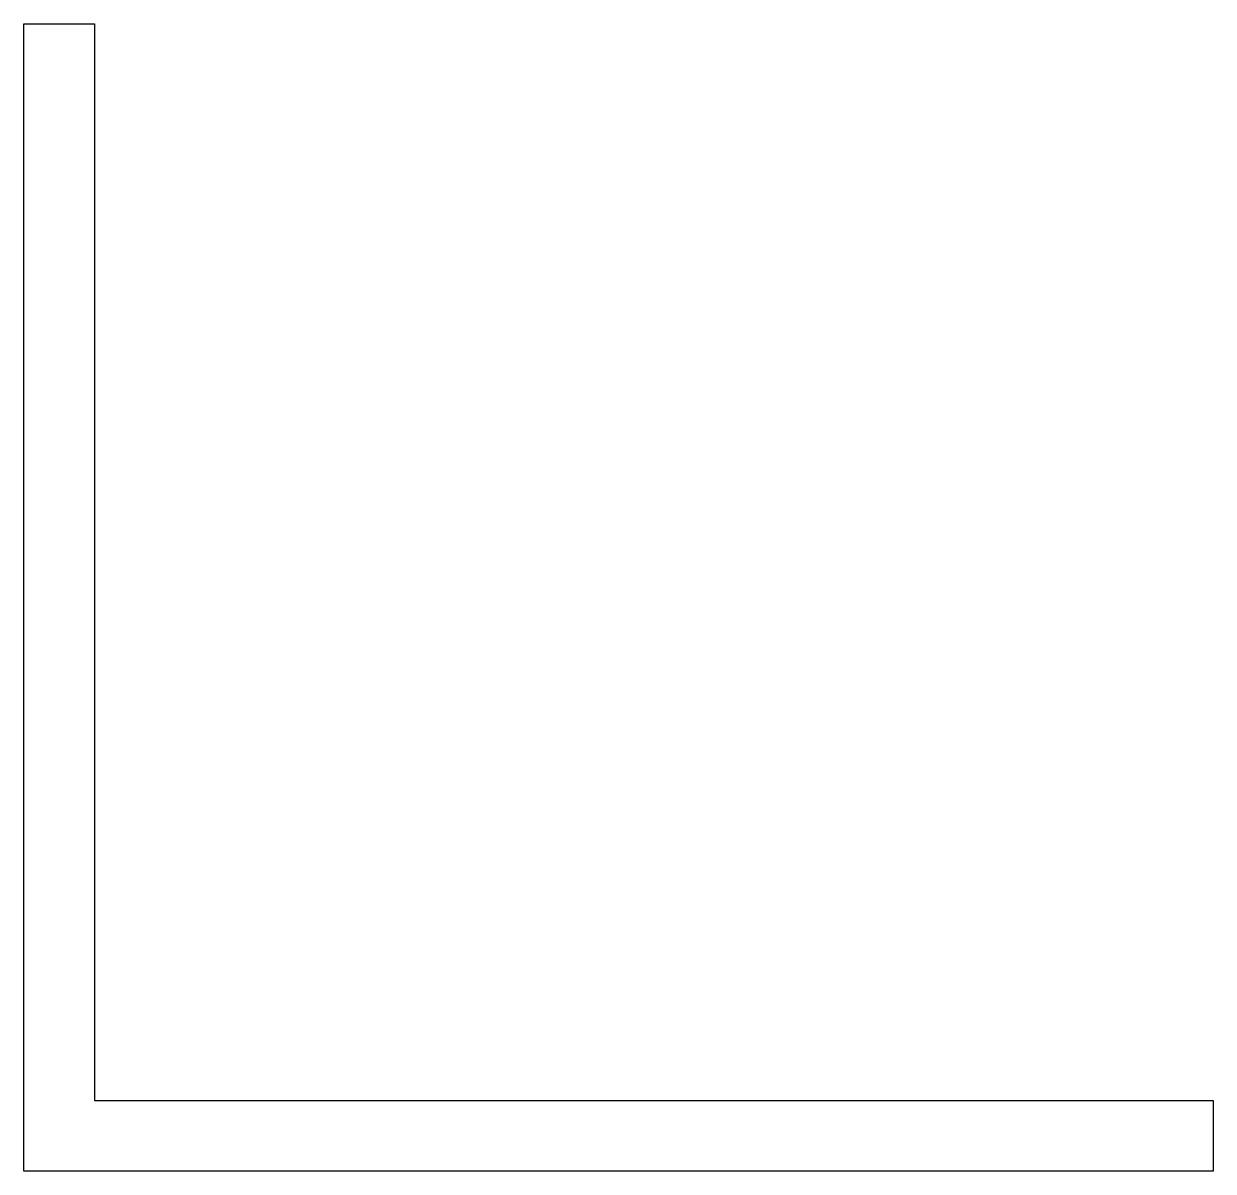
# Model space of a CAD drawing. Header units: millimetres. Extents: x -74.2 to 10, y 28.7 to 110.
import ezdxf

# ---------------------------------------------------------------- set-up
doc = ezdxf.new("R2010")
doc.units = ezdxf.units.MM
doc.layers.get('0').update_dxf_attribs({"linetype": 'CONTINUOUS'})

msp = doc.modelspace()

# ---------------------------------------------------------------- linework, layer by layer
msp.add_lwpolyline([(-74.25, 110), (-69.25, 110), (-69.25, 33.75), (10, 33.75), (10, 28.75), (-74.25, 28.75)], close=True)

doc.saveas('drawing.dxf')
